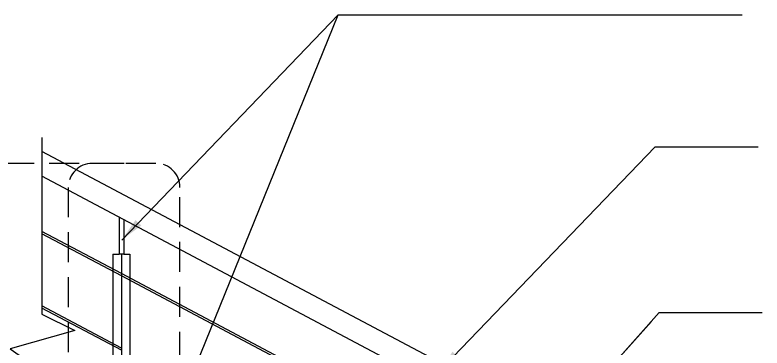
# Model space of a CAD drawing. Header units: millimetres. Extents: x 2148 to 2681, y 758 to 986.
# Drawn here: x 2587.32 to 2593.55, y 899.09 to 901.87 of the extents above; entities that cross this region are included whole.
import ezdxf

# ---------------------------------------------------------------- set-up
doc = ezdxf.new("R2010")
doc.units = ezdxf.units.MM
doc.linetypes.add('27-A-2008-DD$0$LVL 5$0$HIDDEN', pattern=[0.375, 0.25, -0.125])
for name, color, linetype in [('1', 2, 'Continuous'), ('A-Hatch', 253, 'Continuous'), ('A-Wall', 4, 'Continuous'), ('HATCH', 8, 'Continuous')]:
    doc.layers.add(name, color=color, linetype=linetype)
doc.styles.add('ARIALNW', font='ARIALN.TTF')
doc.dimstyles.new('DIM 100', dxfattribs={"dimtxt": 0.2, "dimasz": 0.2, "dimexe": 0.1, "dimexo": 0, "dimgap": 0.05, "dimtad": 1, "dimzin": 0, "dimdsep": 46, "dimtxsty": 'ARIALNW', "dimcen": 0.09, "dimclrd": 6, "dimclre": 6, "dimclrt": 13, "dimadec": 0, "dimazin": 0, "dimtfac": 1, "dimtofl": 0, "dimtmove": 2, "dimatfit": 3, "dimfxl": 1, "dimtolj": 1, "dimtzin": 0, "dimarcsym": 0})

msp = doc.modelspace()

# ---------------------------------------------------------------- linework, layer by layer
at = {"ltscale": 0.5}
for p, q in [((2592.3212673, 898.1954958, 0), (2587.5427596, 900.729553, 0)), ((2592.2961397, 898.0013042, 0), (2587.5427596, 900.5220361, 0)), ((2588.2059036, 899.709234, 0), (2587.5427596, 900.0609013, 0)), ((2588.2059036, 899.6903688, 0), (2587.5427596, 900.0420361, 0)), ((2588.1351929, 899.8714118, 0), (2588.1351929, 897.6584148, 0)), ((2588.1351929, 899.8714118, 0), (2588.1859036, 899.8714118, 0)), ((2588.2259036, 899.8714118, 0), (2588.2766142, 899.8714118, 0)), ((2588.2766142, 899.8714118, 0), (2588.2766142, 897.6584148, 0)), ((2588.2766142, 899.8714118, 0), (2588.2766142, 897.6584148, 0)), ((2592.1333975, 897.6264721, 0), (2588.2059036, 899.709234, 0)), ((2592.1333975, 897.6076069, 0), (2588.2059036, 899.6903688, 0)), ((2588.2059036, 899.0692242, 0), (2587.5418509, 899.4213733, 0)), ((2588.2059036, 899.0880893, 0), (2587.5427596, 899.4397566, 0))]:
    msp.add_line(p, q, dxfattribs=at)
at = {"layer": '1', "ltscale": 0.5}
for p, q in [((2588.1859036, 900.1809748, 0), (2588.1859036, 899.8714118, 0)), ((2588.1859036, 900.1650658, 0), (2588.1859036, 899.8714118, 0)), ((2588.2259036, 900.1597627, 0), (2588.2259036, 899.8714118, 0)), ((2588.2259036, 900.1597627, 0), (2588.2259036, 899.8714118, 0)), ((2588.2259036, 899.8714118, 0), (2588.1859036, 899.8714118, 0))]:
    msp.add_line(p, q, dxfattribs=at)
at = {"layer": 'A-Hatch'}
msp.add_lwpolyline([(2587.5433099, 900.8461216), (2587.5422092, 899.3711761), (2587.8180017, 899.2340525), (2587.2767143, 899.0814167), (2587.5491367, 898.8888738), (2587.5363824, 897.7729958)], dxfattribs=at)
at = {"layer": 'A-Wall', "linetype": '27-A-2008-DD$0$LVL 5$0$HIDDEN'}
msp.add_line((2588.2285234, 900.629435), (2586.3140634, 900.629435), dxfattribs=at)
msp.add_lwpolyline([(2587.7629582, 900.429435), (2587.7629582, 897.4732817, 0.414213562), (2587.9629582, 897.2732817), (2588.4940886, 897.2732817, 0.414213562), (2588.6940886, 897.4732817), (2588.6940886, 900.429435, 0.414213562), (2588.4940886, 900.629435), (2587.9629582, 900.629435, 0.414213562)], format="xyb", close=True, dxfattribs=at)
at = {"layer": 'HATCH', "linetype": 'ByBlock', "ltscale": 0.5}
msp.add_line((2588.2059036, 899.8714118, 0), (2588.2059036, 897.6584148, 0), dxfattribs=at)

# ---------------------------------------------------------------- leaders
at = {"layer": 'A-Wall'}
for points in [[(2588.208931, 899.9898115, -0.0000001), (2590.0155652, 901.8683067, -0.0000001), (2593.3857147, 901.8683067, -0.0000001)], [(2588.2259036, 897.458793, -0.0000001), (2590.0155652, 901.8683067, -0.0000001), (2593.3857147, 901.8683067, -0.0000001)], [(2590.8530758, 898.8899609, 0), (2592.65971, 900.7684561, 0), (2593.5174119, 900.7684561, 0)], [(2590.3032783, 896.7164802, 0), (2592.6932882, 899.3837614, 0), (2593.5509901, 899.3837614, 0)], [(2591.4383032, 897.9831824, 0), (2592.62743, 899.3102696, 0)]]:
    msp.add_leader(points, dimstyle='DIM 100', override={"dimgap": 0.05, "dimtad": 0}, dxfattribs=at)

doc.saveas('drawing.dxf')
